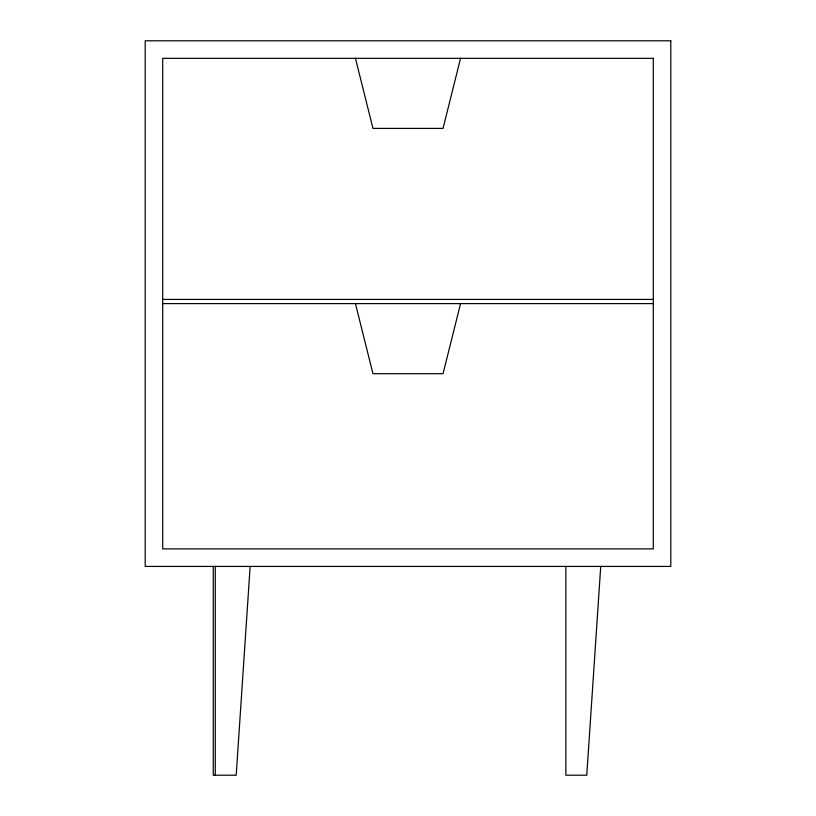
<?xml version="1.0" encoding="UTF-8"?>
<svg xmlns="http://www.w3.org/2000/svg" width="816" height="816" viewBox="0 0 816 816"><rect width="100%" height="100%" fill="white"/><g stroke="black" fill="none" stroke-linecap="round" stroke-linejoin="round"><path stroke-width="1.22" d="M250.145 566.416L236.191 775.2L213.251 775.2L213.251 566.416M600.729 566.416L586.775 775.2L565.855 775.2L565.855 566.416M460.561 58.324L443.037 128.398L372.963 128.398L355.439 58.324M460.561 303.603L443.037 373.687L372.963 373.687L355.439 303.603M162.71 299.411L653.29 299.411M162.71 303.603L653.29 303.603M215.271 566.416L215.271 775.2M670.803 40.8L145.197 40.8L145.197 566.416L670.803 566.416L670.803 40.8M653.29 58.324L162.71 58.324L162.71 548.893L653.29 548.893L653.29 58.324"/></g></svg>
